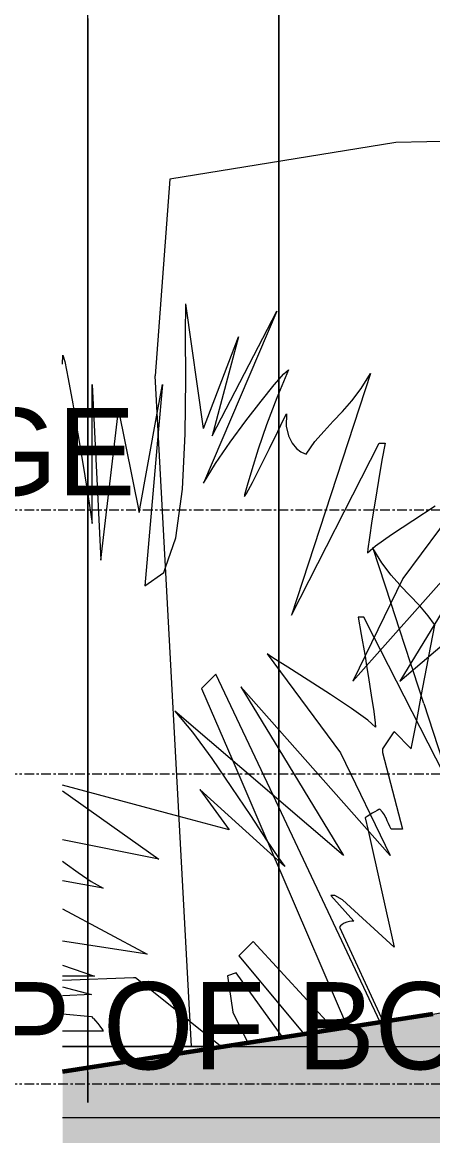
# Model space of a CAD drawing. Header units: inches. Extents: x 8252 to 9002, y -226 to 478.
# Drawn here: x 8335.9 to 8357, y -0.3 to 57.2 of the extents above; entities that cross this region are included whole.
import ezdxf

# ---------------------------------------------------------------- set-up
doc = ezdxf.new("R2010")
doc.units = ezdxf.units.IN
doc.header["$MEASUREMENT"] = 0
doc.linetypes.add('Grid Line 1_2_', pattern=[0.875, 0.5, -0.125, 0.125, -0.125])
for name, color, linetype, lineweight in [('A-DETL-GENF', 92, 'Continuous', 9), ('A-FLOR-LEVL', 51, 'Continuous', 9), ('A-FLOR-LEVL-1', 51, 'Grid Line 1_2_', 9), ('C-TOPO', 7, 'Continuous', 9), ('C-TOPO-1', 7, 'Continuous', 60)]:
    doc.layers.add(name, color=color, linetype=linetype, lineweight=lineweight)
doc.styles.add('Century Gothic', font='ufonts.com_century-gothic.ttf', dxfattribs={"height": 4.5})

# ---------------------------------------------------------------- blocks, each defined once
blk = doc.blocks.new('american beech 26158 - american beech 26158-1770223-Section 18')
at = {"layer": 'A-DETL-GENF'}
for p, q in [((8339.242, 57.001), (8339.242, 65.655)), ((8339.242, 57.377), (8339.242, 55.876)), ((8339.242, 55.116), (8339.242, 57.001)), ((8339.242, 55.876), (8339.242, 54.817)), ((8339.242, 53.903), (8339.242, 55.116)), ((8339.242, 54.817), (8339.242, 54.04)), ((8339.242, 54.04), (8339.242, 53.389)), ((8339.242, 48.347), (8339.242, 53.991)), ((8339.242, 53.991), (8339.242, 53.526)), ((8339.242, 53.249), (8339.242, 53.903)), ((8339.242, 53.526), (8339.242, 53.172)), ((8339.242, 53.389), (8339.242, 52.704)), ((8339.242, 53.043), (8339.242, 53.249)), ((8339.242, 53.172), (8339.242, 53.043)), ((8339.242, 52.704), (8339.242, 51.829)), ((8339.242, 51.829), (8339.242, 50.604)), ((8370.942, 51.357), (8355.139, 50.981)), ((8339.242, 50.604), (8339.242, 49.431)), ((8355.139, 50.981), (8343.475, 49.1)), ((8339.242, 49.431), (8339.242, 48.724)), ((8343.475, 49.1), (8342.722, 38.941)), ((8339.242, 48.724), (8339.242, 48.353)), ((8339.242, 48.353), (8339.242, 48.187)), ((8339.242, 39.693), (8339.242, 48.347)), ((8339.242, 48.187), (8339.242, 48.092)), ((8339.242, 48.092), (8339.242, 47.939)), ((8339.242, 47.939), (8339.242, 47.594)), ((8339.242, 47.594), (8339.242, 47.045)), ((8339.242, 47.045), (8339.242, 46.377)), ((8339.242, 46.377), (8339.242, 45.61)), ((8339.242, 45.61), (8339.242, 44.764)), ((8339.242, 44.764), (8339.242, 43.859)), ((8339.242, 43.859), (8339.242, 42.915)), ((8339.242, 42.915), (8339.242, 41.95)), ((8339.242, 4.325), (8339.242, 41.95)), ((8339.242, 30.286), (8339.242, 39.693)), ((8344.603, 4.325), (8342.722, 38.941)), ((8339.242, 20.88), (8339.242, 30.286)), ((8339.242, 4.324), (8339.242, 20.88)), ((8337.942, 4.325), (8339.242, 4.325)), ((8344.603, 4.325), (8337.942, 4.325)), ((8337.942, 4.325), (8339.242, 4.325)), ((8344.603, 4.325), (8339.242, 4.325)), ((8339.242, 4.325), (8352.356, 4.325)), ((8345.699, 4.325), (8344.603, 4.325)), ((8346.334, 4.325), (8345.699, 4.325)), ((8352.356, 4.325), (8364.4, 4.325))]:
    blk.add_line(p, q, dxfattribs=at)
blk = doc.blocks.new('fountain grass 26746 - fountain grass 26746-1770215-Section 18')
at = {"layer": 'A-DETL-GENF'}
for p, q in [((8339.242, 41.115), (8339.242, 42.658)), ((8339.242, 36.23), (8339.242, 42.658)), ((8344.282, 41.115), (8344.309, 42.658)), ((8345.216, 36.23), (8344.309, 42.658)), ((8339.242, 42.469), (8339.242, 33.772)), ((8339.242, 41.686), (8339.242, 42.469)), ((8339.242, 42.28), (8339.242, 33.394)), ((8339.242, 35.852), (8339.242, 42.28)), ((8339.242, 42.091), (8339.242, 38.31)), ((8339.242, 30.802), (8339.242, 42.091)), ((8348.997, 42.28), (8345.216, 33.394)), ((8345.67, 35.852), (8348.997, 42.28)), ((8339.242, 40.447), (8339.242, 41.686)), ((8339.242, 41.524), (8339.242, 30.802)), ((8339.242, 41.146), (8339.242, 41.524)), ((8339.242, 39.526), (8339.242, 41.146)), ((8339.242, 38.749), (8339.242, 41.115)), ((8339.242, 40.957), (8339.242, 35.852)), ((8339.242, 36.23), (8339.242, 40.957)), ((8344.296, 38.749), (8344.282, 41.115)), ((8345.216, 36.23), (8347.031, 40.957)), ((8347.031, 40.957), (8345.67, 35.852)), ((8339.242, 38.961), (8339.242, 40.447)), ((8339.242, 40.389), (8339.242, 29.991)), ((8339.242, 31.882), (8339.242, 40.389)), ((8337.942, 39.538), (8337.956, 40.011)), ((8337.956, 40.011), (8338.05, 39.682)), ((8338.05, 39.682), (8338.229, 38.795)), ((8339.242, 40.011), (8339.242, 39.682)), ((8339.242, 29.991), (8339.242, 40.011)), ((8339.242, 39.822), (8339.242, 28.857)), ((8339.242, 34.339), (8339.242, 39.822)), ((8339.242, 39.682), (8339.242, 38.795)), ((8339.242, 37.579), (8339.242, 39.526)), ((8339.242, 39.255), (8339.242, 37.805)), ((8339.242, 39.046), (8339.242, 39.255)), ((8349.603, 39.255), (8348.995, 37.805)), ((8349.362, 39.046), (8349.603, 39.255)), ((8338.229, 38.795), (8338.467, 37.502)), ((8339.242, 39.066), (8339.242, 32.847)), ((8339.242, 38.287), (8339.242, 39.066)), ((8339.242, 38.479), (8339.242, 39.046)), ((8339.242, 37.436), (8339.242, 38.961)), ((8339.242, 38.795), (8339.242, 37.502)), ((8339.242, 35.946), (8339.242, 38.749)), ((8344.27, 35.946), (8344.296, 38.749)), ((8348.864, 38.479), (8349.362, 39.046)), ((8353.838, 39.066), (8349.754, 26.588)), ((8353.359, 38.287), (8353.838, 39.066)), ((8339.242, 38.499), (8339.242, 32.847)), ((8339.242, 32.847), (8339.242, 38.499)), ((8339.242, 38.499), (8339.242, 32.847)), ((8339.242, 32.847), (8339.242, 38.499)), ((8339.242, 37.642), (8339.242, 38.479)), ((8339.242, 38.31), (8339.242, 31.314)), ((8339.242, 38.31), (8339.242, 38.205)), ((8339.242, 28.857), (8339.242, 38.31)), ((8339.242, 37.647), (8339.242, 38.287)), ((8339.242, 38.205), (8339.242, 37.83)), ((8339.469, 38.499), (8339.922, 29.424)), ((8339.469, 31.314), (8339.469, 38.499)), ((8342.827, 37.012), (8343.099, 38.499)), ((8343.099, 38.499), (8342.881, 36.009)), ((8348.187, 37.642), (8348.864, 38.479)), ((8352.877, 37.647), (8353.359, 38.287)), ((8338.467, 37.502), (8338.736, 35.955)), ((8339.242, 37.83), (8339.242, 37.255)), ((8339.242, 37.805), (8339.242, 36.414)), ((8339.242, 37.098), (8339.242, 37.647)), ((8339.242, 36.626), (8339.242, 37.642)), ((8339.242, 35.48), (8339.242, 37.566)), ((8339.242, 37.502), (8339.242, 35.955)), ((8339.242, 36.082), (8339.242, 37.436)), ((8347.406, 36.626), (8348.187, 37.642)), ((8348.995, 37.805), (8348.472, 36.414)), ((8352.395, 37.098), (8352.877, 37.647)), ((8339.242, 37.255), (8339.242, 36.549)), ((8339.242, 37.175), (8339.242, 32.847)), ((8339.242, 32.847), (8339.242, 37.175)), ((8339.242, 36.596), (8339.242, 37.098)), ((8339.242, 36.987), (8339.242, 36.341)), ((8339.242, 36.716), (8339.242, 36.987)), ((8339.242, 36.797), (8339.242, 36.724)), ((8339.242, 34.339), (8339.242, 36.797)), ((8339.922, 29.424), (8340.83, 37.175)), ((8340.83, 37.175), (8341.889, 31.882)), ((8341.889, 31.882), (8342.827, 37.012)), ((8349.368, 36.716), (8349.505, 36.987)), ((8349.505, 36.987), (8349.488, 36.341)), ((8351.914, 36.596), (8352.395, 37.098)), ((8339.242, 36.724), (8339.242, 36.451)), ((8339.242, 36.066), (8339.242, 36.716)), ((8339.242, 35.52), (8339.242, 36.626)), ((8339.242, 36.094), (8339.242, 36.596)), ((8339.242, 36.549), (8339.242, 35.781)), ((8339.242, 36.451), (8339.242, 36.051)), ((8339.242, 36.414), (8339.242, 35.152)), ((8339.242, 36.341), (8339.242, 35.838)), ((8339.242, 36.23), (8339.242, 30.18)), ((8339.242, 36.091), (8339.242, 36.23)), ((8346.6, 35.52), (8347.406, 36.626)), ((8348.472, 36.414), (8348.04, 35.152)), ((8349.05, 36.066), (8349.368, 36.716)), ((8349.488, 36.341), (8349.598, 35.838)), ((8351.438, 36.094), (8351.914, 36.596)), ((8338.736, 35.955), (8339.011, 34.307)), ((8339.242, 35.547), (8339.242, 36.094)), ((8339.242, 35.809), (8339.242, 36.091)), ((8339.242, 35.106), (8339.242, 36.082)), ((8339.242, 35.196), (8339.242, 36.066)), ((8339.242, 36.051), (8339.242, 35.602)), ((8339.242, 35.955), (8339.242, 34.307)), ((8339.242, 33.093), (8339.242, 35.946)), ((8339.242, 35.852), (8339.242, 35.086)), ((8339.242, 35.52), (8339.242, 35.852)), ((8339.242, 35.838), (8339.242, 35.461)), ((8339.242, 35.428), (8339.242, 35.809)), ((8339.242, 35.781), (8339.242, 35.022)), ((8342.881, 36.009), (8342.191, 28.1)), ((8344.126, 33.093), (8344.27, 35.946)), ((8348.625, 35.196), (8349.05, 36.066)), ((8349.598, 35.838), (8349.791, 35.461)), ((8350.969, 35.547), (8351.438, 36.094)), ((8339.242, 35.602), (8339.242, 35.18)), ((8339.242, 34.907), (8339.242, 35.547)), ((8339.242, 34.748), (8339.242, 35.52)), ((8339.242, 34.413), (8339.242, 35.52)), ((8339.242, 33.484), (8339.242, 35.48)), ((8339.242, 35.474), (8339.242, 34.583)), ((8339.242, 32.847), (8339.242, 35.474)), ((8339.242, 35.461), (8339.242, 35.195)), ((8339.242, 34.991), (8339.242, 35.428)), ((8339.242, 34.266), (8339.242, 35.196)), ((8339.242, 35.195), (8339.242, 35.024)), ((8339.242, 35.18), (8339.242, 34.86)), ((8339.242, 35.152), (8339.242, 34.083)), ((8339.242, 34.717), (8339.242, 35.106)), ((8339.242, 35.096), (8339.242, 35.093)), ((8339.242, 33.205), (8339.242, 35.096)), ((8339.242, 35.093), (8339.242, 35)), ((8339.242, 35.086), (8339.242, 34.461)), ((8345.844, 34.413), (8346.6, 35.52)), ((8348.04, 35.152), (8347.703, 34.083)), ((8348.167, 34.266), (8348.625, 35.196)), ((8349.754, 26.588), (8354.291, 35.474)), ((8349.791, 35.461), (8350.023, 35.195)), ((8350.023, 35.195), (8350.249, 35.024)), ((8350.51, 34.907), (8350.969, 35.547)), ((8354.291, 35.474), (8354.594, 35.474)), ((8354.594, 35.474), (8354.429, 34.583)), ((8339.242, 35.024), (8339.242, 34.933)), ((8339.242, 35.022), (8339.242, 34.339)), ((8339.242, 35), (8339.242, 34.85)), ((8339.242, 34.54), (8339.242, 34.991)), ((8339.242, 34.933), (8339.242, 34.907)), ((8339.242, 34.86), (8339.242, 34.717)), ((8339.242, 34.85), (8339.242, 34.676)), ((8339.242, 33.716), (8339.242, 34.748)), ((8339.242, 34.676), (8339.242, 34.511)), ((8339.242, 34.583), (8339.242, 33.548)), ((8339.242, 34.119), (8339.242, 34.54)), ((8339.242, 34.511), (8339.242, 34.388)), ((8350.249, 35.024), (8350.426, 34.933)), ((8350.426, 34.933), (8350.51, 34.907)), ((8354.429, 34.583), (8354.25, 33.548)), ((8339.011, 34.307), (8339.264, 32.71)), ((8339.242, 34.461), (8339.242, 33.969)), ((8339.242, 33.394), (8339.242, 34.413)), ((8339.242, 34.388), (8339.242, 34.339)), ((8339.242, 34.307), (8339.242, 32.847)), ((8339.242, 33.436), (8339.242, 34.266)), ((8339.242, 34.15), (8339.242, 33.99)), ((8339.242, 27.911), (8339.242, 34.15)), ((8339.242, 33.772), (8339.242, 34.119)), ((8339.242, 34.083), (8339.242, 33.276)), ((8339.242, 33.99), (8339.242, 33.53)), ((8339.242, 33.969), (8339.242, 33.604)), ((8345.216, 33.394), (8345.844, 34.413)), ((8347.703, 34.083), (8347.468, 33.276)), ((8347.748, 33.436), (8348.167, 34.266)), ((8339.242, 32.603), (8339.242, 33.716)), ((8339.242, 33.604), (8339.242, 33.359)), ((8339.242, 33.583), (8339.242, 32.847)), ((8339.242, 33.38), (8339.242, 33.583)), ((8339.242, 33.548), (8339.242, 32.847)), ((8339.242, 33.53), (8339.242, 32.88)), ((8339.242, 31.792), (8339.242, 33.484)), ((8339.242, 32.864), (8339.242, 33.436)), ((8339.242, 32.893), (8339.242, 33.38)), ((8339.242, 33.359), (8339.242, 33.229)), ((8347.443, 32.864), (8347.748, 33.436)), ((8354.25, 33.548), (8354.071, 32.472)), ((8359.283, 33.583), (8355.501, 28.478)), ((8339.242, 33.276), (8339.242, 32.847)), ((8339.242, 33.229), (8339.242, 33.205)), ((8339.242, 32.847), (8339.242, 33.093)), ((8339.242, 32.847), (8339.242, 32.893)), ((8339.242, 32.88), (8339.242, 32.149)), ((8339.242, 30.577), (8339.242, 32.847)), ((8339.242, 32.847), (8339.242, 28.1)), ((8339.242, 31.882), (8339.242, 32.847)), ((8339.242, 32.847), (8339.242, 31.882)), ((8339.242, 29.424), (8339.242, 32.847)), ((8339.242, 32.847), (8339.242, 29.424)), ((8339.242, 31.314), (8339.242, 32.847)), ((8339.242, 32.847), (8339.242, 32.71)), ((8339.242, 32.847), (8339.242, 28.478)), ((8339.242, 32.226), (8339.242, 32.847)), ((8339.242, 32.847), (8339.242, 32.472)), ((8339.242, 26.588), (8339.242, 32.847)), ((8339.242, 32.847), (8339.242, 26.588)), ((8339.242, 32.71), (8339.242, 32.847)), ((8339.242, 32.847), (8339.242, 32.796)), ((8339.242, 32.796), (8339.242, 32.71)), ((8343.784, 30.577), (8344.126, 33.093)), ((8347.325, 32.71), (8347.443, 32.864)), ((8347.34, 32.796), (8347.325, 32.71)), ((8347.468, 33.276), (8347.34, 32.796)), ((8339.242, 32.71), (8339.242, 31.314)), ((8339.242, 31.586), (8339.242, 32.603)), ((8339.242, 32.472), (8339.242, 31.458)), ((8339.242, 31.48), (8339.242, 32.226)), ((8339.264, 32.71), (8339.469, 31.314)), ((8354.071, 32.472), (8353.91, 31.458)), ((8356.016, 31.48), (8357.175, 32.226)), ((8339.242, 32.149), (8339.242, 31.446)), ((8339.242, 31.882), (8339.242, 23.185)), ((8339.242, 23.185), (8339.242, 31.882)), ((8339.242, 31.857), (8339.242, 31.882)), ((8339.242, 31.791), (8339.242, 31.857)), ((8339.242, 30.619), (8339.242, 31.792)), ((8339.242, 31.697), (8339.242, 31.791)), ((8339.242, 31.59), (8339.242, 31.697)), ((8352.93, 23.185), (8360.644, 31.882)), ((8360.644, 31.882), (8355.35, 23.185)), ((8339.242, 31.481), (8339.242, 31.59)), ((8339.242, 30.845), (8339.242, 31.586)), ((8339.242, 31.385), (8339.242, 31.481)), ((8339.242, 30.76), (8339.242, 31.48)), ((8339.242, 31.458), (8339.242, 30.606)), ((8339.242, 31.446), (8339.242, 30.879)), ((8339.242, 31.314), (8339.242, 31.385)), ((8339.242, 31.125), (8339.242, 31.063)), ((8339.242, 30.537), (8339.242, 31.125)), ((8339.242, 31.125), (8339.242, 30.332)), ((8339.242, 30.747), (8339.242, 31.125)), ((8339.242, 31.063), (8339.242, 30.816)), ((8353.91, 31.458), (8353.781, 30.606)), ((8354.928, 30.76), (8356.016, 31.48)), ((8339.242, 30.936), (8339.242, 30.704)), ((8339.242, 30.826), (8339.242, 30.936)), ((8339.242, 30.936), (8339.242, 28.1)), ((8339.242, 27.155), (8339.242, 30.936)), ((8339.242, 30.879), (8339.242, 30.558)), ((8339.242, 30.558), (8339.242, 30.845)), ((8339.242, 30.621), (8339.242, 30.826)), ((8339.242, 30.816), (8339.242, 30.454)), ((8339.242, 30.166), (8339.242, 30.76)), ((8339.242, 25.264), (8339.242, 30.747)), ((8339.242, 30.704), (8339.242, 30.318)), ((8339.242, 30.352), (8339.242, 30.621)), ((8339.242, 30.18), (8339.242, 30.619)), ((8339.242, 30.617), (8339.242, 29.536)), ((8339.242, 23.185), (8339.242, 30.617)), ((8339.242, 30.606), (8339.242, 30.02)), ((8339.242, 28.784), (8339.242, 30.577)), ((8339.242, 29.973), (8339.242, 30.537)), ((8343.259, 29.055), (8343.784, 30.577)), ((8353.781, 30.606), (8353.702, 30.02)), ((8354.092, 30.166), (8354.928, 30.76)), ((8355.35, 23.185), (8363.916, 30.507)), ((8339.242, 30.454), (8339.242, 30.045)), ((8339.242, 30.049), (8339.242, 30.352)), ((8339.242, 30.332), (8339.242, 29.549)), ((8339.242, 30.318), (8339.242, 29.829)), ((8339.242, 29.802), (8339.242, 30.166)), ((8339.242, 29.741), (8339.242, 30.049)), ((8339.242, 30.045), (8339.242, 29.66)), ((8339.242, 30.02), (8339.242, 29.802)), ((8339.242, 29.45), (8339.242, 29.973)), ((8353.686, 29.802), (8354.092, 30.166)), ((8353.702, 30.02), (8353.686, 29.802)), ((8339.242, 29.829), (8339.242, 29.292)), ((8339.242, 29.46), (8339.242, 29.741)), ((8339.242, 29.66), (8339.242, 29.366)), ((8339.242, 29.549), (8339.242, 28.814)), ((8339.242, 29.536), (8339.242, 28.176)), ((8339.242, 29.235), (8339.242, 29.46)), ((8339.242, 28.985), (8339.242, 29.45)), ((8339.242, 29.366), (8339.242, 29.235)), ((8339.242, 29.292), (8339.242, 28.757)), ((8339.242, 28.594), (8339.242, 28.985)), ((8339.242, 28.814), (8339.242, 28.168)), ((8339.242, 28.1), (8339.242, 28.784)), ((8339.242, 28.757), (8339.242, 28.28)), ((8342.191, 28.1), (8343.166, 28.784)), ((8343.166, 28.784), (8343.259, 29.055)), ((8339.242, 28.294), (8339.242, 28.594)), ((8339.242, 28.478), (8339.242, 23.185)), ((8339.242, 28.478), (8339.242, 23.185)), ((8339.242, 20.916), (8339.242, 28.478)), ((8339.242, 28.1), (8339.242, 28.294)), ((8339.242, 28.28), (8339.242, 27.911)), ((8339.242, 28.176), (8339.242, 26.694)), ((8339.242, 28.168), (8339.242, 27.65)), ((8355.501, 28.478), (8352.93, 23.185)), ((8339.242, 27.65), (8339.242, 27.299)), ((8339.242, 27.299), (8339.242, 27.155)), ((8339.242, 26.966), (8339.242, 22.996)), ((8339.242, 24.508), (8339.242, 26.966)), ((8339.242, 26.694), (8339.242, 25.243)), ((8339.242, 26.588), (8339.242, 24.508)), ((8339.242, 22.617), (8339.242, 26.588)), ((8339.242, 25.24), (8339.242, 25.264)), ((8339.242, 25.243), (8339.242, 23.977)), ((8339.242, 25.22), (8339.242, 25.24)), ((8339.242, 25.202), (8339.242, 25.22)), ((8339.242, 25.181), (8339.242, 25.202)), ((8339.242, 25.156), (8339.242, 25.181)), ((8339.242, 25.121), (8339.242, 25.156)), ((8339.242, 25.075), (8339.242, 25.121)), ((8339.242, 25.02), (8339.242, 25.075)), ((8339.242, 24.81), (8339.242, 25.003)), ((8339.242, 24.528), (8339.242, 24.81)), ((8339.242, 24.192), (8339.242, 24.528)), ((8339.242, 24.319), (8339.242, 24.098)), ((8339.242, 22.996), (8339.242, 24.319)), ((8339.242, 23.833), (8339.242, 24.192)), ((8339.242, 24.098), (8339.242, 23.738)), ((8339.242, 23.977), (8339.242, 23.05)), ((8339.242, 23.487), (8339.242, 23.833)), ((8339.242, 23.738), (8339.242, 23.287)), ((8339.242, 23.185), (8339.242, 23.487)), ((8339.242, 23.287), (8339.242, 22.789)), ((8339.242, 23.05), (8339.242, 22.617)), ((8339.242, 22.996), (8339.242, 20.916)), ((8339.242, 22.617), (8339.242, 22.996)), ((8339.242, 22.789), (8339.242, 22.292)), ((8339.242, 22.617), (8339.242, 18.08)), ((8339.242, 21.483), (8339.242, 22.617)), ((8339.242, 20.916), (8339.242, 22.617)), ((8339.242, 22.292), (8339.242, 21.841)), ((8339.242, 21.841), (8339.242, 21.483)), ((8339.242, 21.672), (8339.242, 20.916)), ((8339.242, 21.294), (8339.242, 21.672)), ((8339.242, 19.214), (8339.242, 21.294)), ((8339.242, 19.782), (8339.242, 16.946)), ((8339.242, 18.08), (8339.242, 19.782)), ((8339.242, 19.782), (8339.242, 19.214)), ((8339.242, 19.621), (8339.242, 19.782)), ((8339.242, 19.381), (8339.242, 19.621)), ((8339.242, 19.098), (8339.242, 19.381)), ((8339.242, 18.809), (8339.242, 19.098)), ((8339.242, 18.55), (8339.242, 18.809)), ((8339.242, 18.358), (8339.242, 18.55)), ((8339.242, 18.269), (8339.242, 18.358)), ((8339.242, 18.286), (8339.242, 18.269)), ((8339.242, 18.282), (8339.242, 18.286)), ((8339.242, 18.261), (8339.242, 18.282)), ((8339.242, 18.227), (8339.242, 18.261)), ((8339.242, 18.183), (8339.242, 18.227)), ((8339.242, 18.133), (8339.242, 18.183)), ((8339.242, 18.08), (8339.242, 18.133)), ((8339.242, 16.946), (8339.242, 18.08)), ((8339.242, 16.946), (8339.242, 16)), ((8339.242, 16.757), (8339.242, 16.946)), ((8339.242, 16.189), (8339.242, 16.757)), ((8339.242, 16), (8339.242, 16.189)), ((8339.242, 16), (8339.242, 15.622)), ((8339.242, 15.933), (8339.242, 16)), ((8339.242, 15.844), (8339.242, 15.933)), ((8339.242, 15.744), (8339.242, 15.844)), ((8339.242, 15.642), (8339.242, 15.744)), ((8339.242, 15.55), (8339.242, 15.642)), ((8339.242, 15.622), (8339.242, 14.866)), ((8339.242, 15.477), (8339.242, 15.55)), ((8339.242, 15.433), (8339.242, 15.477)), ((8339.242, 15.388), (8339.242, 15.433)), ((8339.242, 15.314), (8339.242, 15.388)), ((8339.242, 15.222), (8339.242, 15.314)), ((8339.242, 15.121), (8339.242, 15.222)), ((8339.242, 15.021), (8339.242, 15.121)), ((8339.242, 14.933), (8339.242, 15.021)), ((8339.242, 14.866), (8339.242, 14.933)), ((8339.242, 14.866), (8339.242, 14.768)), ((8339.242, 12.408), (8339.242, 14.866)), ((8339.242, 14.768), (8339.242, 14.645)), ((8339.242, 14.645), (8339.242, 14.509)), ((8339.242, 14.509), (8339.242, 14.375)), ((8339.242, 14.375), (8339.242, 14.255)), ((8339.242, 14.255), (8339.242, 14.162)), ((8339.242, 14.162), (8339.242, 14.11)), ((8339.242, 14.11), (8339.242, 13.164)), ((8339.242, 13.389), (8339.242, 13.373)), ((8339.242, 13.317), (8339.242, 13.389)), ((8339.242, 13.373), (8339.242, 13.249)), ((8339.242, 13.176), (8339.242, 13.317)), ((8339.242, 13.249), (8339.242, 13.055)), ((8339.242, 12.994), (8339.242, 13.176)), ((8339.242, 13.164), (8339.242, 12.408)), ((8339.242, 13.055), (8339.242, 12.833)), ((8339.242, 12.798), (8339.242, 12.994)), ((8339.242, 12.833), (8339.242, 12.624)), ((8339.242, 12.617), (8339.242, 12.798)), ((8339.242, 12.624), (8339.242, 12.469)), ((8339.242, 12.478), (8339.242, 12.617)), ((8339.242, 12.408), (8339.242, 12.478)), ((8339.242, 12.469), (8339.242, 12.408)), ((8339.242, 12.408), (8339.242, 12.03)), ((8339.242, 11.463), (8339.242, 12.408)), ((8339.242, 12.03), (8339.242, 11.463)), ((8339.242, 11.463), (8339.242, 10.896)), ((8339.242, 10.896), (8339.242, 11.463)), ((8339.242, 11.085), (8339.242, 9.383)), ((8339.242, 10.896), (8339.242, 11.085)), ((8339.242, 10.791), (8339.242, 10.896)), ((8339.242, 10.567), (8339.242, 10.791)), ((8339.242, 10.273), (8339.242, 10.567)), ((8339.242, 9.958), (8339.242, 10.273)), ((8339.242, 10.139), (8339.242, 9.383)), ((8339.242, 9.95), (8339.242, 10.139)), ((8339.242, 9.672), (8339.242, 9.958)), ((8339.242, 9.663), (8339.242, 9.95)), ((8339.242, 9.463), (8339.242, 9.672)), ((8339.242, 9.312), (8339.242, 9.663)), ((8339.242, 9.624), (8339.242, 9.618)), ((8339.242, 9.609), (8339.242, 9.624)), ((8339.242, 9.618), (8339.242, 9.599)), ((8339.242, 9.569), (8339.242, 9.609)), ((8339.242, 9.599), (8339.242, 9.572)), ((8339.242, 9.572), (8339.242, 8.249)), ((8339.242, 9.496), (8339.242, 9.569)), ((8339.242, 9.383), (8339.242, 9.496)), ((8339.242, 9.383), (8339.242, 9.463)), ((8339.242, 8.933), (8339.242, 9.312)), ((8339.242, 9.005), (8339.242, 7.746)), ((8339.242, 8.249), (8339.242, 9.005)), ((8339.242, 8.563), (8339.242, 8.933)), ((8339.242, 8.238), (8339.242, 8.563)), ((8339.242, 8.448), (8339.242, 8.429)), ((8339.242, 8.438), (8339.242, 8.448)), ((8339.242, 8.249), (8339.242, 8.438)), ((8339.242, 8.429), (8339.242, 8.379)), ((8339.242, 8.379), (8339.242, 8.298)), ((8339.242, 8.298), (8339.242, 8.187)), ((8339.242, 7.91), (8339.242, 8.249)), ((8339.242, 7.995), (8339.242, 8.238)), ((8339.242, 8.187), (8339.242, 8.045)), ((8339.242, 8.045), (8339.242, 7.871)), ((8339.242, 7.871), (8339.242, 7.995)), ((8339.242, 7.911), (8339.242, 7.906)), ((8339.242, 7.892), (8339.242, 7.911)), ((8339.242, 7.469), (8339.242, 7.91)), ((8339.242, 7.906), (8339.242, 7.871)), ((8339.242, 7.859), (8339.242, 7.892)), ((8339.242, 7.871), (8339.242, 6.169)), ((8339.242, 7.819), (8339.242, 7.859)), ((8339.242, 7.778), (8339.242, 7.819)), ((8339.242, 7.746), (8339.242, 7.778)), ((8339.242, 6.981), (8339.242, 7.469)), ((8339.242, 7.114), (8339.242, 5.995)), ((8339.242, 6.169), (8339.242, 7.114)), ((8339.242, 6.497), (8339.242, 6.981)), ((8339.242, 6.07), (8339.242, 6.497)), ((8339.242, 6.17), (8339.242, 6.127)), ((8339.242, 6.169), (8339.242, 6.17)), ((8339.242, 4.467), (8339.242, 6.169)), ((8339.242, 6.169), (8339.242, 4.467)), ((8339.242, 4.325), (8339.242, 6.169)), ((8339.242, 6.127), (8339.242, 6.051)), ((8339.242, 5.754), (8339.242, 6.07)), ((8339.242, 6.051), (8339.242, 5.95)), ((8339.242, 5.995), (8339.242, 5.967)), ((8339.242, 5.967), (8339.242, 5.937)), ((8339.242, 5.95), (8339.242, 5.836)), ((8339.242, 5.937), (8339.242, 5.908)), ((8339.242, 5.908), (8339.242, 5.878)), ((8339.242, 5.878), (8339.242, 5.848)), ((8339.242, 5.848), (8339.242, 5.819)), ((8339.242, 5.836), (8339.242, 5.716)), ((8339.242, 5.819), (8339.242, 5.791)), ((8339.242, 5.771), (8339.242, 4.467)), ((8339.242, 5.602), (8339.242, 5.754)), ((8339.242, 5.716), (8339.242, 5.602)), ((8339.242, 5.495), (8339.242, 5.352)), ((8339.242, 4.467), (8339.242, 5.495)), ((8339.242, 5.413), (8339.242, 4.748)), ((8339.242, 5.387), (8339.242, 5.413)), ((8339.242, 5.224), (8339.242, 5.387)), ((8339.242, 5.352), (8339.242, 5.069)), ((8339.242, 4.959), (8339.242, 5.224)), ((8339.242, 5.069), (8339.242, 4.703)), ((8339.242, 4.623), (8339.242, 4.959)), ((8339.242, 4.748), (8339.242, 4.325)), ((8339.242, 4.703), (8339.242, 4.325)), ((8339.242, 4.325), (8339.242, 4.623)), ((8339.242, 4.325), (8339.242, 3.988)), ((8339.242, 4.249), (8339.242, 4.325)), ((8339.242, 2.01), (8339.242, 4.325)), ((8339.242, 4.31), (8339.242, 3.945)), ((8339.242, 3.871), (8339.242, 4.249)), ((8339.242, 3.988), (8339.242, 3.216)), ((8339.242, 3.945), (8339.242, 3.664)), ((8339.242, 3.216), (8339.242, 3.9)), ((8339.242, 3.9), (8339.242, 3.216)), ((8339.242, 3.522), (8339.242, 3.871)), ((8339.242, 3.664), (8339.242, 3.522)), ((8339.242, 3.216), (8339.242, 3.522)), ((8339.242, 3.522), (8339.242, 3.216)), ((8339.242, 3.01), (8339.242, 2.01)), ((8339.242, 1.442), (8339.242, 2.445)), ((8339.242, 2.185), (8339.242, 1.442)), ((8337.942, 0.658), (8339.242, 0.658)), ((8339.242, 0.658), (8348.94, 0.658)), ((8348.94, 0.658), (8357.847, 0.658))]:
    blk.add_line(p, q, dxfattribs=at)
blk = doc.blocks.new('elm sapling fall 24458 - elm sapling fall 24458-1770229-Section 18')
at = {"layer": 'A-DETL-GENF'}
for p, q in [((8349.097, 51.929), (8349.097, 60.333)), ((8349.097, 60.333), (8349.097, 57.065)), ((8349.097, 59.867), (8349.097, 57.065)), ((8349.097, 57.065), (8349.097, 59.166)), ((8349.097, 57.065), (8349.097, 56.31)), ((8349.097, 56.31), (8349.097, 55.529)), ((8349.097, 55.529), (8349.097, 54.694)), ((8349.097, 54.694), (8349.097, 53.78)), ((8349.097, 53.78), (8349.097, 52.76)), ((8349.097, 52.76), (8349.097, 51.607)), ((8349.097, 50.007), (8349.097, 51.929)), ((8349.097, 51.607), (8349.097, 50.295)), ((8349.097, 50.295), (8349.097, 50.007)), ((8349.097, 50.007), (8349.097, 49.078)), ((8349.097, 46.326), (8349.097, 50.007)), ((8349.097, 49.078), (8349.097, 48.192)), ((8349.097, 48.192), (8349.097, 47.581)), ((8349.097, 47.581), (8349.097, 47.191)), ((8349.097, 47.191), (8349.097, 46.966)), ((8349.097, 46.966), (8349.097, 46.852)), ((8349.097, 46.852), (8349.097, 46.793)), ((8349.097, 46.793), (8349.097, 40.957)), ((8349.097, 38.744), (8349.097, 46.326)), ((8349.097, 40.957), (8349.097, 38.744)), ((8349.097, 38.744), (8349.097, 38.048)), ((8349.097, 38.048), (8349.097, 38.744)), ((8349.097, 38.048), (8349.097, 37.221)), ((8349.097, 37.455), (8349.097, 38.048)), ((8349.097, 36.162), (8349.097, 37.455)), ((8349.097, 37.221), (8349.097, 36.162)), ((8349.097, 36.162), (8349.097, 34.887)), ((8349.097, 35.354), (8349.097, 36.162)), ((8349.097, 31.385), (8349.097, 35.354)), ((8349.097, 34.887), (8349.097, 31.385)), ((8349.097, 31.385), (8349.097, 26.624)), ((8349.097, 26.949), (8349.097, 31.385)), ((8349.097, 26.624), (8349.097, 26.949)), ((8349.097, 26.623), (8349.097, 25.315)), ((8349.097, 26.257), (8349.097, 26.623)), ((8349.097, 24.198), (8349.097, 26.249)), ((8349.097, 25.315), (8349.097, 24.198)), ((8349.097, 24.198), (8349.097, 23.793)), ((8349.097, 23.793), (8349.097, 24.198)), ((8349.097, 23.793), (8349.097, 22.28)), ((8349.097, 22.28), (8349.097, 23.793)), ((8349.097, 22.28), (8349.097, 20.688)), ((8349.097, 20.688), (8349.097, 22.28)), ((8349.097, 20.688), (8349.097, 19.682)), ((8349.097, 19.682), (8349.097, 20.688)), ((8349.097, 19.669), (8349.097, 17.378)), ((8349.097, 17.611), (8349.097, 19.669)), ((8349.097, 17.049), (8349.097, 17.611)), ((8349.097, 17.378), (8349.097, 17.049)), ((8349.097, 17.049), (8349.097, 16.684)), ((8349.097, 16.684), (8349.097, 17.049)), ((8349.097, 14.059), (8349.097, 16.684)), ((8349.097, 16.677), (8349.097, 14.86)), ((8349.097, 14.838), (8349.097, 14.059)), ((8349.097, 14.047), (8349.097, 13.912)), ((8349.097, 13.912), (8349.097, 14.047)), ((8349.097, 13.912), (8349.097, 13.567)), ((8349.097, 13.567), (8349.097, 13.912)), ((8349.097, 13.567), (8349.097, 12.723)), ((8349.097, 11.308), (8349.097, 13.567)), ((8349.097, 12.708), (8349.097, 9.907)), ((8349.097, 8.324), (8349.097, 11.308)), ((8349.097, 9.907), (8349.097, 8.506)), ((8349.097, 9.674), (8349.097, 9.907)), ((8349.097, 9.907), (8349.097, 9.674)), ((8349.097, 8.506), (8349.097, 8.324)), ((8349.097, 8.324), (8349.097, 6.55)), ((8349.097, 6.55), (8349.097, 8.324)), ((8337.942, 7.755), (8341.598, 7.881)), ((8341.615, 7.882), (8341.706, 7.885)), ((8341.706, 7.885), (8344.442, 5.696)), ((8349.097, 6.55), (8349.097, 6.639)), ((8349.097, 6.639), (8349.097, 6.55)), ((8349.097, 6.639), (8349.097, 6.55)), ((8349.097, 6.55), (8349.097, 6.639)), ((8349.097, 6.55), (8349.097, 6.315)), ((8349.097, 6.315), (8349.097, 6.55)), ((8349.097, 6.55), (8349.097, 6.315)), ((8349.097, 5.081), (8349.097, 6.55)), ((8349.097, 6.55), (8349.097, 5.705)), ((8349.097, 5.081), (8349.097, 6.55)), ((8349.097, 6.301), (8349.097, 5.081)), ((8349.097, 5.081), (8349.097, 6.301)), ((8349.097, 6.301), (8349.097, 5.081)), ((8349.097, 6.172), (8349.097, 5.081)), ((8349.097, 5.938), (8349.097, 6.172)), ((8349.097, 5.081), (8349.097, 5.938)), ((8349.097, 5.938), (8349.097, 5.081)), ((8349.097, 5.705), (8349.097, 5.938)), ((8344.446, 5.693), (8344.533, 5.623)), ((8344.533, 5.623), (8346.185, 4.301)), ((8349.097, 5.238), (8349.097, 5.081)), ((8349.097, 5.081), (8349.097, 5.238)), ((8349.097, 5.081), (8349.097, 4.757)), ((8349.097, 4.757), (8349.097, 5.081)), ((8349.097, 5.081), (8349.097, 4.771)), ((8349.097, 4.757), (8349.097, 5.081)), ((8349.097, 5.081), (8349.097, 4.757)), ((8349.097, 4.757), (8349.097, 5.081)), ((8349.097, 5.081), (8349.097, 4.757)), ((8349.097, 4.757), (8349.097, 5.081)), ((8349.097, 4.757), (8349.097, 5.081)), ((8349.097, 5.081), (8349.097, 4.757))]:
    blk.add_line(p, q, dxfattribs=at)
blk = doc.blocks.new('fountain grass 26746 - fountain grass 26746-V10-Section 18')
at = {"layer": 'A-DETL-GENF'}
for p, q in [((8353.964, 30.052), (8353.95, 30.074)), ((8353.95, 30.074), (8353.959, 30.047)), ((8353.959, 30.047), (8354.887, 27.213)), ((8354.429, 29.295), (8353.964, 30.052)), ((8354.911, 28.655), (8354.429, 29.295)), ((8355.346, 28.16), (8354.911, 28.655)), ((8355.393, 28.107), (8355.346, 28.16)), ((8355.874, 27.605), (8355.393, 28.107)), ((8356.35, 27.103), (8355.874, 27.605)), ((8354.887, 27.213), (8355.322, 25.882)), ((8356.377, 27.071), (8356.35, 27.103)), ((8356.819, 26.555), (8356.377, 27.071)), ((8353.497, 26.482), (8353.194, 26.482)), ((8353.194, 26.482), (8353.359, 25.591)), ((8354.027, 25.443), (8353.497, 26.482)), ((8357.134, 26.115), (8356.819, 26.555)), ((8355.322, 25.882), (8355.906, 24.098)), ((8353.359, 25.591), (8353.538, 24.557)), ((8354.358, 24.795), (8354.027, 25.443)), ((8358.034, 17.596), (8354.358, 24.795)), ((8348.8, 24.388), (8348.505, 24.592)), ((8348.505, 24.592), (8352.287, 19.487)), ((8349.562, 23.901), (8348.8, 24.388)), ((8353.538, 24.557), (8353.553, 24.467)), ((8353.553, 24.467), (8353.634, 23.979)), ((8350.613, 23.234), (8349.562, 23.901)), ((8353.634, 23.979), (8353.717, 23.481)), ((8355.906, 24.098), (8356.018, 23.756)), ((8356.025, 23.735), (8356.578, 22.046)), ((8351.772, 22.489), (8350.613, 23.234)), ((8353.717, 23.481), (8353.878, 22.466)), ((8354.858, 14.193), (8347.144, 22.89)), ((8347.144, 22.89), (8349.103, 19.672)), ((8352.86, 21.768), (8351.772, 22.489)), ((8353.878, 22.466), (8354.007, 21.614)), ((8356.584, 22.026), (8358.034, 17.596)), ((8352.438, 14.193), (8343.743, 21.626)), ((8343.743, 21.626), (8344.643, 20.544)), ((8353.696, 21.174), (8352.86, 21.768)), ((8354.007, 21.614), (8354.086, 21.028)), ((8354.102, 20.81), (8353.696, 21.174)), ((8354.086, 21.028), (8354.102, 20.81)), ((8344.643, 20.544), (8345.644, 19.185)), ((8349.104, 19.671), (8352.438, 14.193)), ((8345.644, 19.185), (8346.669, 17.702)), ((8352.287, 19.487), (8354.858, 14.193)), ((8343.958, 16.204), (8337.942, 17.807)), ((8337.942, 17.528), (8342.909, 14.004)), ((8349.413, 13.626), (8345.027, 17.596)), ((8345.027, 17.596), (8346.539, 15.516)), ((8346.669, 17.702), (8347.637, 16.251)), ((8346.539, 15.516), (8343.958, 16.204)), ((8347.637, 16.251), (8348.47, 14.985)), ((8342.909, 14.004), (8337.942, 14.992)), ((8348.47, 14.985), (8349.088, 14.058)), ((8337.942, 13.899), (8338.071, 13.797)), ((8338.071, 13.797), (8338.743, 13.3)), ((8349.088, 14.058), (8349.413, 13.626)), ((8338.743, 13.3), (8339.413, 12.849)), ((8340.035, 12.491), (8337.942, 12.874)), ((8339.413, 12.849), (8340.035, 12.491)), ((8337.942, 11.425), (8342.304, 9.088)), ((8342.304, 9.088), (8337.942, 9.77)), ((8337.942, 8.523), (8339.582, 7.954)), ((8339.582, 7.954), (8337.942, 7.954)), ((8337.942, 7.413), (8339.43, 7.009)), ((8339.43, 7.009), (8337.942, 6.936)), ((8337.942, 6.02), (8339.43, 5.874)), ((8339.43, 5.874), (8339.528, 5.776)), ((8339.536, 5.767), (8339.639, 5.653)), ((8339.639, 5.653), (8339.754, 5.518)), ((8339.754, 5.518), (8339.861, 5.383)), ((8339.861, 5.383), (8339.951, 5.263)), ((8339.951, 5.263), (8340.013, 5.17)), ((8340.035, 5.118), (8337.942, 5.118)), ((8340.013, 5.17), (8340.035, 5.118))]:
    blk.add_line(p, q, dxfattribs=at)
blk = doc.blocks.new('lupin 26755 - lupin 26755-V11-Section 18')
at = {"layer": 'A-DETL-GENF'}
for p, q in [((8356.853, 24.469), (8357.159, 26.08)), ((8356.46, 22.407), (8356.834, 24.37)), ((8356.839, 24.398), (8356.853, 24.469)), ((8345.858, 23.546), (8345.117, 22.804)), ((8348.808, 17.296), (8345.858, 23.546)), ((8345.117, 22.804), (8346.722, 19.079)), ((8356.22, 21.149), (8356.46, 22.407)), ((8355.942, 19.69), (8356.22, 21.149)), ((8355.049, 20.574), (8354.459, 19.69)), ((8355.942, 19.69), (8355.053, 20.58)), ((8354.459, 19.69), (8354.452, 19.496)), ((8346.722, 19.079), (8348.487, 14.981)), ((8354.452, 19.496), (8355.497, 15.538)), ((8354.34, 5.576), (8348.808, 17.296)), ((8353.67, 16.202), (8353.57, 16.131)), ((8353.57, 16.131), (8353.713, 15.483)), ((8353.794, 16.284), (8353.67, 16.202)), ((8353.831, 16.307), (8353.794, 16.284)), ((8353.929, 16.368), (8353.831, 16.307)), ((8354.061, 16.447), (8353.929, 16.368)), ((8354.177, 16.513), (8354.061, 16.447)), ((8354.265, 16.559), (8354.177, 16.513)), ((8354.311, 16.576), (8354.265, 16.559)), ((8354.448, 16.427), (8354.311, 16.576)), ((8354.553, 16.278), (8354.448, 16.427)), ((8354.635, 16.13), (8354.553, 16.278)), ((8354.702, 15.982), (8354.637, 16.126)), ((8354.764, 15.834), (8354.702, 15.982)), ((8354.828, 15.686), (8354.764, 15.834)), ((8354.904, 15.538), (8354.828, 15.686)), ((8355.497, 15.538), (8354.904, 15.538)), ((8348.495, 14.963), (8348.516, 14.916)), ((8353.713, 15.483), (8355.053, 9.457)), ((8348.516, 14.916), (8348.853, 14.133)), ((8348.853, 14.133), (8349.26, 13.189)), ((8349.264, 13.179), (8352.654, 5.313)), ((8352.004, 12.116), (8351.79, 12.127)), ((8351.79, 12.127), (8352.976, 10.792)), ((8352.398, 11.904), (8352.004, 12.116)), ((8355.053, 9.457), (8352.398, 11.904)), ((8352.281, 10.561), (8352.235, 10.495)), ((8352.235, 10.495), (8354.485, 5.599)), ((8352.369, 10.628), (8352.281, 10.561)), ((8352.485, 10.69), (8352.369, 10.628)), ((8352.617, 10.743), (8352.485, 10.69)), ((8352.752, 10.781), (8352.617, 10.743)), ((8352.876, 10.799), (8352.752, 10.781)), ((8352.976, 10.792), (8352.876, 10.799)), ((8347.786, 9.754), (8347.044, 9.012)), ((8351.957, 5.204), (8347.786, 9.754)), ((8347.044, 9.012), (8350.419, 4.963)), ((8346.896, 8.123), (8346.451, 7.974)), ((8349.307, 4.79), (8346.896, 8.123)), ((8346.451, 7.974), (8346.731, 6.101)), ((8346.731, 6.101), (8347.511, 4.509))]:
    blk.add_line(p, q, dxfattribs=at)

msp = doc.modelspace()

# ---------------------------------------------------------------- hatches: boundary and pattern name
at = {"layer": 'C-TOPO'}
msp.add_hatch(color=256, dxfattribs=at).paths.add_polyline_path([(8337.942, -196.928), (8472.569, -196.928), (8472.569, 22.671), (8465.995, 22.671), (8462.761, 22.285), (8459.042, 22.285), (8457.464, 22.671), (8451.819, 22.671), (8441.774, 21.318), (8441.643, 21.286), (8436.803, 20.036), (8431.761, 19.435), (8427.969, 19.452), (8427.821, 19.489), (8426.345, 19.293), (8388.291, 11.686), (8388.472, 11.458), (8388.805, 11.158), (8389.181, 11.002), (8384.87, 11.002), (8372.826, 8.595), (8356.455, 5.907), (8337.942, 3.013), (8337.942, -121.589)], flags=0)

# ---------------------------------------------------------------- linework, layer by layer
at = {"layer": 'A-FLOR-LEVL-1'}
for p, q in [((8978.718, 32), (8289.597, 32)), ((8978.718, 18.375), (8289.597, 18.375)), ((8978.718, 2.375), (8289.597, 2.375))]:
    msp.add_line(p, q, dxfattribs=at)
at = {"layer": 'C-TOPO'}
for q in [(8372.826, 8.595), (8337.942, 3.013)]:
    msp.add_line((8357.049, 6), q, dxfattribs=at)
at = {"layer": 'C-TOPO-1'}
msp.add_line((8357.049, 6), (8337.942, 3.013), dxfattribs=at)

# ---------------------------------------------------------------- block references
at = {"layer": 'A-DETL-GENF'}
for name in ['american beech 26158 - american beech 26158-1770223-Section 18', 'elm sapling fall 24458 - elm sapling fall 24458-1770229-Section 18', 'fountain grass 26746 - fountain grass 26746-1770215-Section 18', 'fountain grass 26746 - fountain grass 26746-V10-Section 18', 'lupin 26755 - lupin 26755-V11-Section 18']:
    msp.add_blockref(name, (0, 0), dxfattribs=at)

# ---------------------------------------------------------------- texts
at = {"layer": 'A-FLOR-LEVL', "char_height": 4.5, "attachment_point": 1, "style": 'Century Gothic'}
for s, insert, width in [('2\' - 8" - GARAGE', (8295.272, 37.275), 59.388), ('0\' - 2 3/8" - TOP OF BOAT HOUSE', (8295.272, 7.65), 116.5035)]:
    msp.add_mtext(s, dxfattribs=dict(at, insert=insert, width=width))

doc.saveas('drawing.dxf')
